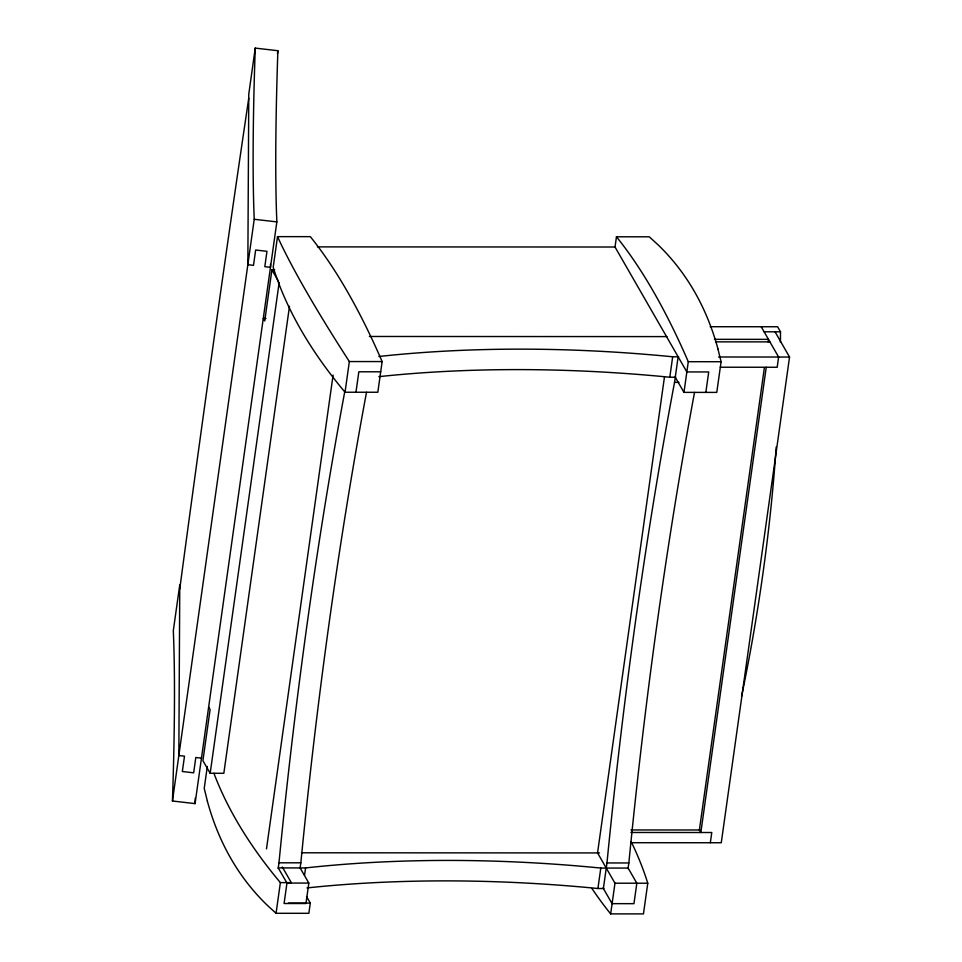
<?xml version="1.0" encoding="UTF-8"?>
<svg xmlns="http://www.w3.org/2000/svg" width="962" height="962" viewBox="0 0 962 962"><rect width="100%" height="100%" fill="white"/><g stroke="black" fill="none" stroke-linecap="round" stroke-linejoin="round"><path stroke-width="1.44" d="M270.478 264.322L270.466 267.316L264.815 266.666L266.967 251.322L255.651 250.012L253.499 265.356L247.847 264.694L248.773 94.12L255.243 48.1L277.874 50.721A1603.185 83.033 -83.4 0 0 276.503 212.891L276.852 221.897L195.07 803.619L172.451 800.997L172.932 785.882A1603.185 83.033 -83.4 0 0 173.304 630.747L179.774 584.728L178.836 755.519L184.5 756.18L182.335 771.512L193.651 772.823L195.803 757.491L201.467 758.14M195.07 803.619L195.25 798.123M179.75 589.021L183.682 559.619A2480.204 128.451 -83.4 0 1 244.829 124.723L248.749 98.196M172.451 800.997L254.233 219.276L253.884 210.269A1603.185 83.033 -83.4 0 1 255.243 48.1M277.453 53.692L277.874 50.721M274.651 269.841L271.921 269.841L264.73 320.971L263.275 318.446L266.017 318.446M277.513 236.64L273.196 267.316A1168.481 495.731 8 0 0 345.033 392.231L377.825 392.243L382.142 361.568A1168.481 331.866 -90 0 0 310.317 236.652L277.513 236.64L281.301 244.673A829.689 82.275 50.4 0 0 341.197 348.833L349.338 361.556L345.033 392.231M207.311 766.473L204.233 788.383L207.359 801.093M289.49 306.265L223.833 773.292L210.173 773.28L279.172 282.455M266.486 848.881L333.092 375.072M278.174 868.494L278.968 862.806A2107.694 598.617 -90 0 1 344.913 390.837M306.553 896.572L310.293 903.077L308.862 913.311L276.058 913.299L280.375 882.611A1168.481 495.731 8 0 1 213.913 773.268M628.126 868.073L600.793 868.061A701.298 297.523 8 0 0 305.591 867.928L278.246 867.916L286.953 883.056L284.079 903.51L305.952 903.522L308.826 883.068L300.12 867.928L300.841 862.818A2107.694 598.617 -90 0 1 366.51 392.28M355.964 392.231L358.838 371.789L380.699 371.789M304.557 875.24L305.591 867.928M717.977 349.002A829.689 415.524 -42.9 0 0 658.068 244.829L649.254 236.808L616.462 236.796L615.019 247.018L686.844 371.933L708.717 371.945L705.843 392.388M664.465 376.972L597.558 852.921L614.971 883.212L610.654 913.888L643.458 913.9L647.763 883.224A1168.481 495.731 8 0 0 631.144 841.63M306.986 887.926A701.298 297.523 8 0 1 597.919 888.515L600.793 868.061M378.86 376.647A701.298 297.523 8 0 1 669.805 377.236L672.678 356.782L678.643 356.794M603.39 888.515L606.974 862.95A2107.694 598.617 -90 0 1 674.542 382.359L678.138 356.794M717.953 349.014L721.091 361.724L716.774 392.4L683.97 392.376L688.287 361.7A1168.481 331.866 -90 0 0 616.462 236.796M628.054 868.65L628.847 862.962A2107.694 598.617 -90 0 1 694.528 392.424M764.381 367.7L699.386 829.99L700.841 832.515L766.245 367.243M768.109 341.919L768.458 339.358L714.441 339.333M710.329 842.736L711.772 832.515L630.94 832.479M775.047 331.794L789.549 357.034L721.272 842.748L630.795 842.7M317.412 246.885L615.464 247.018M710.184 326.719L777.609 326.755L780.507 331.794A2152.595 1850.912 -29.9 0 1 780.422 342.244M764.105 331.794L780.507 331.794M369.408 336.472L666.979 336.604M715.884 341.859L769.913 341.883M718.59 356.998L789.549 357.034M349.338 361.556L382.142 361.568M688.287 361.7L721.091 361.724M720.297 367.219L777.188 367.256L778.619 357.022L761.207 326.743M669.805 377.236L675.757 377.236M674.542 382.359L678.919 382.359M630.988 829.953L699.843 829.99M301.443 852.789L599.506 852.933M278.968 862.806L300.841 862.818M606.974 862.95L628.847 862.962M280.375 882.611L291.306 882.623L282.323 867.002M286.953 883.056L308.826 883.068M614.971 883.212L647.763 883.224M597.919 888.515L603.883 888.515M288.432 903.077L310.293 903.077M254.233 219.276L276.852 221.897M276.058 913.299L267.268 905.266A829.689 415.524 -42.9 0 1 207.347 801.106M675.264 377.236L683.97 392.376M627.861 867.604L636.832 883.224L633.958 903.667L612.097 903.655L603.114 888.046M271.921 269.841L278.451 281.193M208.646 707.022L210.101 709.535L202.91 760.665L210.173 773.28M776.202 446.993A2152.595 1850.912 -29.9 0 1 775.877 451.491M775.769 452.994A2152.595 1850.912 -29.9 0 1 741.558 696.332M610.654 913.888A1168.481 331.866 -90 0 1 591.919 888.467M378.884 356.493A701.298 297.523 8 0 1 672.678 356.782"/></g></svg>
